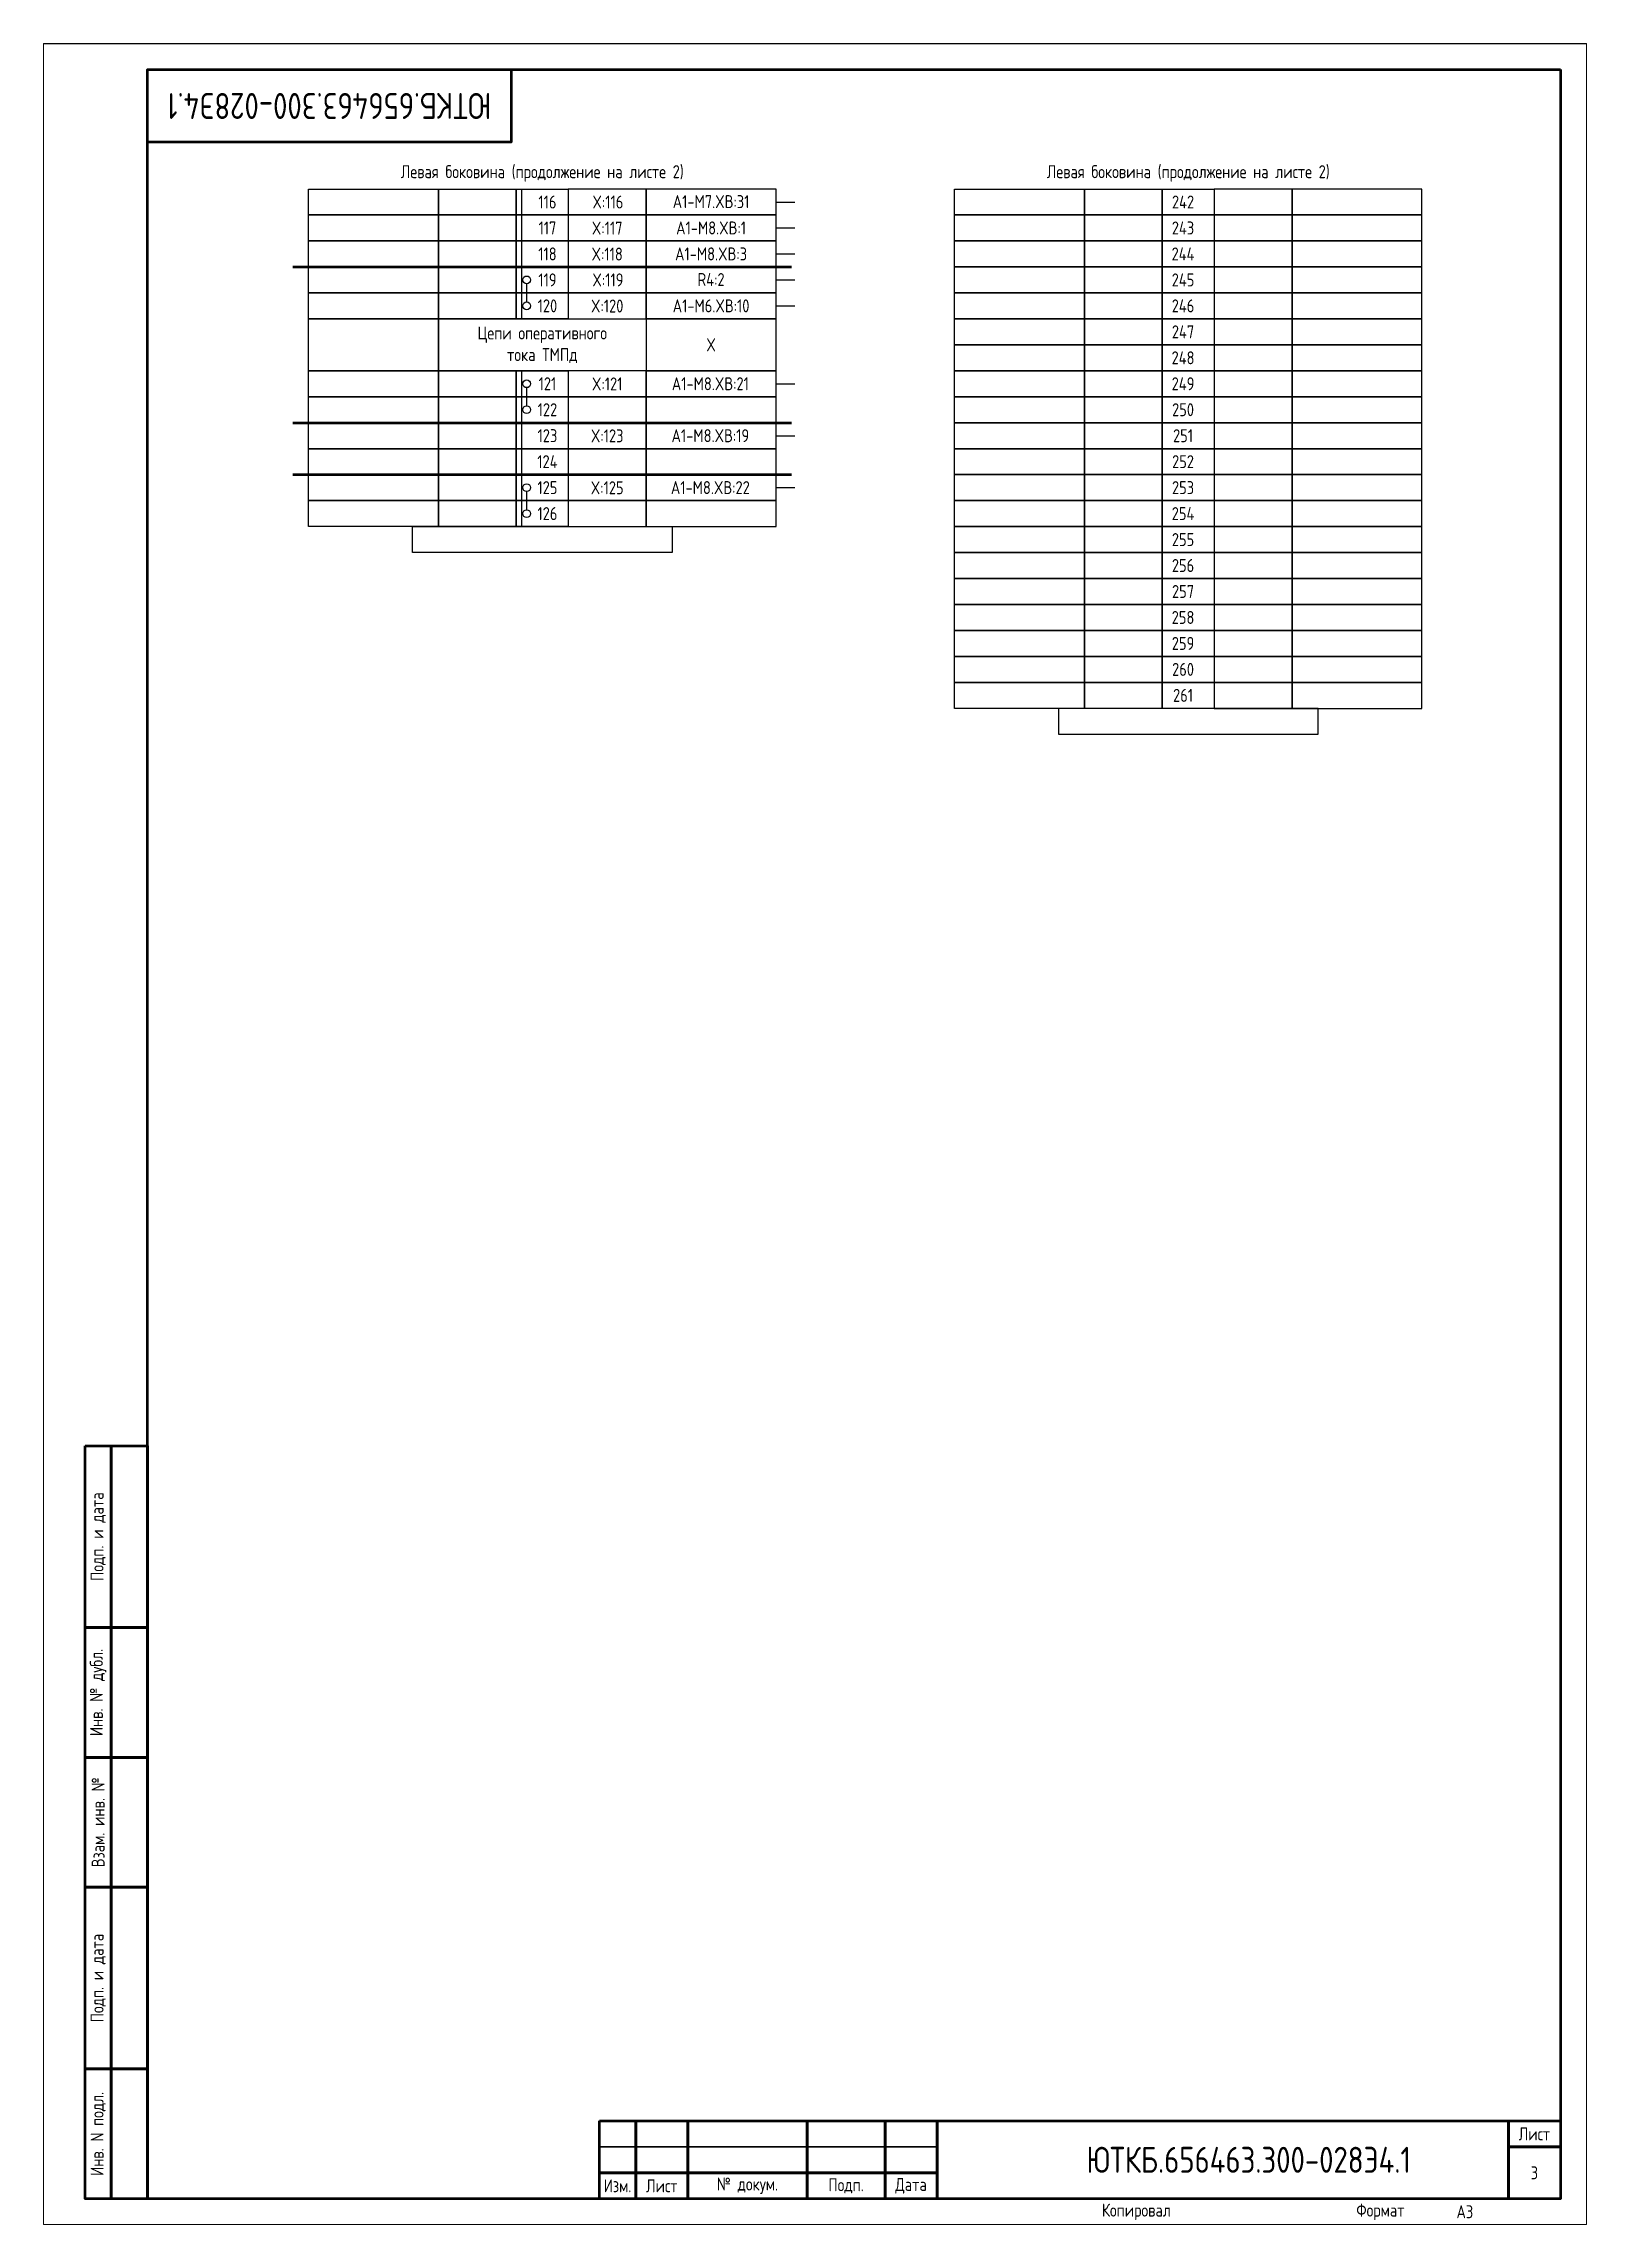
# Paper-space layout 'Э4.1_3' of a CAD drawing. Header units: millimetres, sheet in inches. Extents: x 229 to 245.7, y 96.7 to 120.3.
# The model-space entities are those that its viewports show. They can reach past a viewport. Long polylines and large blocks are cut down to what shows.
import ezdxf

# ---------------------------------------------------------------- set-up
doc = ezdxf.new("R2010")
doc.units = ezdxf.units.MM
doc.styles.add('Gost_type_A', font='GOST_A.TTF')

# ---------------------------------------------------------------- blocks, each defined once
blk = doc.blocks.new('Штамп левый нижний')
at = {"lineweight": 50}
for points in [[(-12, 145), (-7, 145), (-7, 110), (-12, 110)], [(-7, 145), (0, 145), (0, 110), (-7, 110)], [(-12, 110), (-7, 110), (-7, 85), (-12, 85)], [(-7, 110), (0, 110), (0, 85), (-7, 85)], [(-12, 85), (-7, 85), (-7, 60), (-12, 60)], [(-7, 85), (0, 85), (0, 60), (-7, 60)], [(-12, 60), (-7, 60), (-7, 25), (-12, 25)], [(-7, 60), (0, 60), (0, 25), (-7, 25)], [(-12, 25), (-7, 25), (-7, 0), (-12, 0)], [(-7, 25), (0, 25), (0, 0), (-7, 0)]]:
    blk.add_lwpolyline(points, close=True, dxfattribs=at)
at = {"char_height": 2.5, "attachment_point": 5, "rotation": 90, "style": 'Gost_type_A'}
for s, insert, width in [('Подп. и дата', (-9.5, 127.5), 35), ('Инв. № дубл.', (-9.5, 97.5), 25), ('Взам. инв. №', (-9.5, 72.5), 25), ('Подп. и дата', (-9.5, 42.5), 35), ('Инв. N подл.', (-9.5, 12.5), 25)]:
    blk.add_mtext(s, dxfattribs=dict(at, insert=insert, width=width))
blk = doc.blocks.new('Штамп угловой верхний')
at = {"lineweight": 50}
blk.add_lwpolyline([(0, 0), (70, 0), (70, -14), (0, -14)], close=True, dxfattribs=at)
blk = doc.blocks.new('Штамп малый нижний')
at = {"lineweight": 50}
for points in [[(-185, 15), (-178, 15), (-178, 5), (-185, 5)], [(-178, 15), (-168, 15), (-168, 5), (-178, 5)], [(-168, 15), (-145, 15), (-145, 5), (-168, 5)], [(-145, 15), (-130, 15), (-130, 5), (-145, 5)], [(-130, 15), (-120, 15), (-120, 5), (-130, 5)], [(-120, 15), (-10, 15), (-10, 0), (-120, 0)], [(-10, 15), (0, 15), (0, 10), (-10, 10)], [(-10, 10), (0, 10), (0, 0), (-10, 0)], [(-185, 5), (-178, 5), (-178, 0), (-185, 0)], [(-178, 5), (-168, 5), (-168, 0), (-178, 0)], [(-168, 5), (-145, 5), (-145, 0), (-168, 0)], [(-145, 5), (-130, 5), (-130, 0), (-145, 0)], [(-130, 5), (-120, 5), (-120, 0), (-130, 0)]]:
    blk.add_lwpolyline(points, close=True, dxfattribs=at)
for points in [[(-185, 15), (-178, 15), (-178, 10), (-185, 10)], [(-178, 15), (-168, 15), (-168, 10), (-178, 10)], [(-168, 15), (-145, 15), (-145, 10), (-168, 10)], [(-145, 15), (-130, 15), (-130, 10), (-145, 10)], [(-130, 15), (-120, 15), (-120, 10), (-130, 10)], [(-185, 10), (-178, 10), (-178, 5), (-185, 5)], [(-178, 10), (-168, 10), (-168, 5), (-178, 5)], [(-168, 10), (-145, 10), (-145, 5), (-168, 5)], [(-145, 10), (-130, 10), (-130, 5), (-145, 5)], [(-130, 10), (-120, 10), (-120, 5), (-130, 5)]]:
    blk.add_lwpolyline(points, close=True)
at = {"char_height": 2.5, "style": 'Gost_type_A'}
for s, insert, width, attachment_point in [('Лист', (-5, 12.5), 10, 5), ('Изм.', (-181.5, 2.5), 7, 5), ('Лист', (-173, 2.5), 10, 5), ('№ докум.', (-156.5, 2.5), 23, 5), ('Подп.', (-137.5, 2.5), 15, 5), ('Дата', (-125, 2.5), 10, 5), ('Копировал', (-75, -2.53), 13.1202, 6), ('Формат', (-30, -2.53), 13.1202, 6)]:
    blk.add_mtext(s, dxfattribs=dict(at, insert=insert, width=width, attachment_point=attachment_point))

msp = doc.modelspace()

# ---------------------------------------------------------------- linework, layer by layer
for p, q in [((3675, 389.5), (3678.62, 389.5)), ((3675, 384.5), (3678.62, 384.5)), ((3675, 379.5), (3678.62, 379.5)), ((3675, 374.5), (3678.62, 374.5)), ((3675, 369.5), (3678.62, 369.5)), ((3675, 369.5), (3678.62, 369.5)), ((3675, 354.5), (3678.62, 354.5)), ((3675, 344.5), (3678.62, 344.5)), ((3675, 334.5), (3678.62, 334.5))]:
    msp.add_line(p, q)
at = {"lineweight": 50}
for p, q in [((3582, 377), (3678, 377)), ((3582, 347), (3678, 347)), ((3582, 337), (3678, 337))]:
    msp.add_line(p, q, dxfattribs=at)
at = {"color": 7, "lineweight": -2}
for p, q in [((3627, 370.25), (3627, 373.75)), ((3627, 350.25), (3627, 353.75)), ((3627, 330.25), (3627, 333.75))]:
    msp.add_line(p, q, dxfattribs=at)
for points in [[(3534, 420), (3534, 0), (3237, 0), (3237, 420)], [(3831, 420), (3831, 0), (3534, 0), (3534, 420)], [(3585, 392), (3610, 392), (3610, 387), (3585, 387)], [(3610, 392), (3625, 392), (3625, 387), (3610, 387)], [(3625, 392), (3635, 392), (3635, 387), (3625, 387)], [(3650, 392), (3635, 392), (3635, 387), (3650, 387)], [(3675, 392), (3650, 392), (3650, 387), (3675, 387)], [(3709.36, 392), (3734.36, 392), (3734.36, 387), (3709.36, 387)], [(3734.36, 392), (3749.36, 392), (3749.36, 387), (3734.36, 387)], [(3749.36, 392), (3759.36, 392), (3759.36, 387), (3749.36, 387)], [(3774.36, 392), (3759.36, 392), (3759.36, 387), (3774.36, 387)], [(3799.36, 392), (3774.36, 392), (3774.36, 387), (3799.36, 387)], [(3585, 387), (3610, 387), (3610, 382), (3585, 382)], [(3610, 387), (3625, 387), (3625, 382), (3610, 382)], [(3625, 387), (3635, 387), (3635, 382), (3625, 382)], [(3650, 387), (3635, 387), (3635, 382), (3650, 382)], [(3675, 387), (3650, 387), (3650, 382), (3675, 382)], [(3709.36, 387), (3734.36, 387), (3734.36, 382), (3709.36, 382)], [(3734.36, 387), (3749.36, 387), (3749.36, 382), (3734.36, 382)], [(3749.36, 387), (3759.36, 387), (3759.36, 382), (3749.36, 382)], [(3774.36, 387), (3759.36, 387), (3759.36, 382), (3774.36, 382)], [(3799.36, 387), (3774.36, 387), (3774.36, 382), (3799.36, 382)], [(3585, 382), (3610, 382), (3610, 377), (3585, 377)], [(3610, 382), (3625, 382), (3625, 377), (3610, 377)], [(3625, 382), (3635, 382), (3635, 377), (3625, 377)], [(3650, 382), (3635, 382), (3635, 377), (3650, 377)], [(3675, 382), (3650, 382), (3650, 377), (3675, 377)], [(3709.36, 382), (3734.36, 382), (3734.36, 377), (3709.36, 377)], [(3734.36, 382), (3749.36, 382), (3749.36, 377), (3734.36, 377)], [(3749.36, 382), (3759.36, 382), (3759.36, 377), (3749.36, 377)], [(3774.36, 382), (3759.36, 382), (3759.36, 377), (3774.36, 377)], [(3799.36, 382), (3774.36, 382), (3774.36, 377), (3799.36, 377)], [(3585, 377), (3610, 377), (3610, 372), (3585, 372)], [(3585, 377), (3610, 377), (3610, 367), (3585, 367)], [(3610, 377), (3625, 377), (3625, 372), (3610, 372)], [(3625, 377), (3635, 377), (3635, 372), (3625, 372)], [(3650, 377), (3635, 377), (3635, 372), (3650, 372)], [(3675, 377), (3650, 377), (3650, 372), (3675, 372)], [(3709.36, 377), (3734.36, 377), (3734.36, 372), (3709.36, 372)], [(3734.36, 377), (3749.36, 377), (3749.36, 372), (3734.36, 372)], [(3749.36, 377), (3759.36, 377), (3759.36, 372), (3749.36, 372)], [(3774.36, 377), (3759.36, 377), (3759.36, 372), (3774.36, 372)], [(3799.36, 377), (3774.36, 377), (3774.36, 372), (3799.36, 372)], [(3585, 372), (3610, 372), (3610, 367), (3585, 367)], [(3610, 372), (3625, 372), (3625, 367), (3610, 367)], [(3625, 372), (3635, 372), (3635, 367), (3625, 367)], [(3650, 372), (3635, 372), (3635, 367), (3650, 367)], [(3675, 372), (3650, 372), (3650, 367), (3675, 367)], [(3709.36, 372), (3734.36, 372), (3734.36, 367), (3709.36, 367)], [(3734.36, 372), (3749.36, 372), (3749.36, 367), (3734.36, 367)], [(3749.36, 372), (3759.36, 372), (3759.36, 367), (3749.36, 367)], [(3774.36, 372), (3759.36, 372), (3759.36, 367), (3774.36, 367)], [(3799.36, 372), (3774.36, 372), (3774.36, 367), (3799.36, 367)], [(3585, 367), (3610, 367), (3610, 357), (3585, 357)], [(3610, 367), (3650, 367), (3650, 357), (3610, 357)], [(3675, 367), (3650, 367), (3650, 357), (3675, 357)], [(3709.36, 367), (3734.36, 367), (3734.36, 362), (3709.36, 362)], [(3734.36, 367), (3749.36, 367), (3749.36, 362), (3734.36, 362)], [(3749.36, 367), (3759.36, 367), (3759.36, 362), (3749.36, 362)], [(3774.36, 367), (3759.36, 367), (3759.36, 362), (3774.36, 362)], [(3799.36, 367), (3774.36, 367), (3774.36, 362), (3799.36, 362)], [(3709.36, 362), (3734.36, 362), (3734.36, 357), (3709.36, 357)], [(3734.36, 362), (3749.36, 362), (3749.36, 357), (3734.36, 357)], [(3749.36, 362), (3759.36, 362), (3759.36, 357), (3749.36, 357)], [(3774.36, 362), (3759.36, 362), (3759.36, 357), (3774.36, 357)], [(3799.36, 362), (3774.36, 362), (3774.36, 357), (3799.36, 357)], [(3585, 357), (3610, 357), (3610, 352), (3585, 352)], [(3610, 357), (3625, 357), (3625, 352), (3610, 352)], [(3625, 357), (3635, 357), (3635, 352), (3625, 352)], [(3650, 357), (3635, 357), (3635, 352), (3650, 352)], [(3675, 357), (3650, 357), (3650, 352), (3675, 352)], [(3709.36, 357), (3734.36, 357), (3734.36, 352), (3709.36, 352)], [(3734.36, 357), (3749.36, 357), (3749.36, 352), (3734.36, 352)], [(3749.36, 357), (3759.36, 357), (3759.36, 352), (3749.36, 352)], [(3774.36, 357), (3759.36, 357), (3759.36, 352), (3774.36, 352)], [(3799.36, 357), (3774.36, 357), (3774.36, 352), (3799.36, 352)], [(3585, 352), (3610, 352), (3610, 347), (3585, 347)], [(3610, 352), (3625, 352), (3625, 347), (3610, 347)], [(3625, 352), (3635, 352), (3635, 347), (3625, 347)], [(3650, 352), (3635, 352), (3635, 347), (3650, 347)], [(3675, 352), (3650, 352), (3650, 347), (3675, 347)], [(3709.36, 352), (3734.36, 352), (3734.36, 347), (3709.36, 347)], [(3734.36, 352), (3749.36, 352), (3749.36, 347), (3734.36, 347)], [(3749.36, 352), (3759.36, 352), (3759.36, 347), (3749.36, 347)], [(3774.36, 352), (3759.36, 352), (3759.36, 347), (3774.36, 347)], [(3799.36, 352), (3774.36, 352), (3774.36, 347), (3799.36, 347)], [(3585, 347), (3610, 347), (3610, 342), (3585, 342)], [(3610, 347), (3625, 347), (3625, 342), (3610, 342)], [(3625, 347), (3635, 347), (3635, 342), (3625, 342)], [(3650, 347), (3635, 347), (3635, 342), (3650, 342)], [(3675, 347), (3650, 347), (3650, 342), (3675, 342)], [(3709.36, 347), (3734.36, 347), (3734.36, 342), (3709.36, 342)], [(3734.36, 347), (3749.36, 347), (3749.36, 342), (3734.36, 342)], [(3749.36, 347), (3759.36, 347), (3759.36, 342), (3749.36, 342)], [(3774.36, 347), (3759.36, 347), (3759.36, 342), (3774.36, 342)], [(3799.36, 347), (3774.36, 347), (3774.36, 342), (3799.36, 342)], [(3585, 342), (3610, 342), (3610, 337), (3585, 337)], [(3610, 342), (3625, 342), (3625, 337), (3610, 337)], [(3625, 342), (3635, 342), (3635, 337), (3625, 337)], [(3650, 342), (3635, 342), (3635, 337), (3650, 337)], [(3675, 342), (3650, 342), (3650, 337), (3675, 337)], [(3709.36, 342), (3734.36, 342), (3734.36, 337), (3709.36, 337)], [(3734.36, 342), (3749.36, 342), (3749.36, 337), (3734.36, 337)], [(3749.36, 342), (3759.36, 342), (3759.36, 337), (3749.36, 337)], [(3774.36, 342), (3759.36, 342), (3759.36, 337), (3774.36, 337)], [(3799.36, 342), (3774.36, 342), (3774.36, 337), (3799.36, 337)], [(3585, 337), (3610, 337), (3610, 332), (3585, 332)], [(3610, 337), (3625, 337), (3625, 332), (3610, 332)], [(3625, 337), (3635, 337), (3635, 332), (3625, 332)], [(3650, 337), (3635, 337), (3635, 332), (3650, 332)], [(3675, 337), (3650, 337), (3650, 332), (3675, 332)], [(3709.36, 337), (3734.36, 337), (3734.36, 332), (3709.36, 332)], [(3734.36, 337), (3749.36, 337), (3749.36, 332), (3734.36, 332)], [(3749.36, 337), (3759.36, 337), (3759.36, 332), (3749.36, 332)], [(3774.36, 337), (3759.36, 337), (3759.36, 332), (3774.36, 332)], [(3799.36, 337), (3774.36, 337), (3774.36, 332), (3799.36, 332)], [(3585, 332), (3610, 332), (3610, 327), (3585, 327)], [(3610, 332), (3625, 332), (3625, 327), (3610, 327)], [(3625, 332), (3635, 332), (3635, 327), (3625, 327)], [(3650, 332), (3635, 332), (3635, 327), (3650, 327)], [(3675, 332), (3650, 332), (3650, 327), (3675, 327)], [(3709.36, 332), (3734.36, 332), (3734.36, 327), (3709.36, 327)], [(3734.36, 332), (3749.36, 332), (3749.36, 327), (3734.36, 327)], [(3749.36, 332), (3759.36, 332), (3759.36, 327), (3749.36, 327)], [(3774.36, 332), (3759.36, 332), (3759.36, 327), (3774.36, 327)], [(3799.36, 332), (3774.36, 332), (3774.36, 327), (3799.36, 327)], [(3605, 327), (3655, 327), (3655, 322), (3605, 322)], [(3709.36, 327), (3734.36, 327), (3734.36, 322), (3709.36, 322)], [(3734.36, 327), (3749.36, 327), (3749.36, 322), (3734.36, 322)], [(3749.36, 327), (3759.36, 327), (3759.36, 322), (3749.36, 322)], [(3774.36, 327), (3759.36, 327), (3759.36, 322), (3774.36, 322)], [(3799.36, 327), (3774.36, 327), (3774.36, 322), (3799.36, 322)], [(3709.36, 322), (3734.36, 322), (3734.36, 317), (3709.36, 317)], [(3734.36, 322), (3749.36, 322), (3749.36, 317), (3734.36, 317)], [(3749.36, 322), (3759.36, 322), (3759.36, 317), (3749.36, 317)], [(3774.36, 322), (3759.36, 322), (3759.36, 317), (3774.36, 317)], [(3799.36, 322), (3774.36, 322), (3774.36, 317), (3799.36, 317)], [(3709.36, 317), (3734.36, 317), (3734.36, 312), (3709.36, 312)], [(3734.36, 317), (3749.36, 317), (3749.36, 312), (3734.36, 312)], [(3749.36, 317), (3759.36, 317), (3759.36, 312), (3749.36, 312)], [(3774.36, 317), (3759.36, 317), (3759.36, 312), (3774.36, 312)], [(3799.36, 317), (3774.36, 317), (3774.36, 312), (3799.36, 312)], [(3709.36, 312), (3734.36, 312), (3734.36, 307), (3709.36, 307)], [(3734.36, 312), (3749.36, 312), (3749.36, 307), (3734.36, 307)], [(3749.36, 312), (3759.36, 312), (3759.36, 307), (3749.36, 307)], [(3774.36, 312), (3759.36, 312), (3759.36, 307), (3774.36, 307)], [(3799.36, 312), (3774.36, 312), (3774.36, 307), (3799.36, 307)], [(3709.36, 307), (3734.36, 307), (3734.36, 302), (3709.36, 302)], [(3734.36, 307), (3749.36, 307), (3749.36, 302), (3734.36, 302)], [(3749.36, 307), (3759.36, 307), (3759.36, 302), (3749.36, 302)], [(3774.36, 307), (3759.36, 307), (3759.36, 302), (3774.36, 302)], [(3799.36, 307), (3774.36, 307), (3774.36, 302), (3799.36, 302)], [(3709.36, 302), (3734.36, 302), (3734.36, 297), (3709.36, 297)], [(3734.36, 302), (3749.36, 302), (3749.36, 297), (3734.36, 297)], [(3749.36, 302), (3759.36, 302), (3759.36, 297), (3749.36, 297)], [(3774.36, 302), (3759.36, 302), (3759.36, 297), (3774.36, 297)], [(3799.36, 302), (3774.36, 302), (3774.36, 297), (3799.36, 297)], [(3709.36, 297), (3734.36, 297), (3734.36, 292), (3709.36, 292)], [(3734.36, 297), (3749.36, 297), (3749.36, 292), (3734.36, 292)], [(3749.36, 297), (3759.36, 297), (3759.36, 292), (3749.36, 292)], [(3774.36, 297), (3759.36, 297), (3759.36, 292), (3774.36, 292)], [(3799.36, 297), (3774.36, 297), (3774.36, 292), (3799.36, 292)], [(3779.36, 292), (3729.36, 292), (3729.36, 287), (3779.36, 287)]]:
    msp.add_lwpolyline(points, close=True)
at = {"lineweight": 50}
msp.add_lwpolyline([(3826, 415), (3826, 5), (3554, 5), (3554, 415)], close=True, dxfattribs=at)
for points in [[(3625, 367), (3625, 392), (3626, 392), (3626, 367)], [(3625, 327), (3625, 357), (3626, 357), (3626, 327)]]:
    msp.add_lwpolyline(points)
at = {"color": 7, "lineweight": -2}
for centre in [(3627, 374.5), (3627, 374.5), (3627, 374.5), (3627, 369.5), (3627, 354.5), (3627, 349.5), (3627, 349.5), (3627, 334.5), (3627, 329.5), (3627, 329.5)]:
    msp.add_circle(centre, 0.75, dxfattribs=at)

# ---------------------------------------------------------------- block references
for name, p in [('Штамп угловой верхний', (3554, 415)), ('Штамп малый нижний', (3826, 5))]:
    msp.add_blockref(name, p)
at = {"color": 1}
msp.add_blockref('Штамп левый нижний', (3554, 5), dxfattribs=at)

# ---------------------------------------------------------------- texts
at = {"insert": (3589, 408), "char_height": 5, "width": 70, "attachment_point": 5, "rotation": 180, "style": 'Gost_type_A'}
msp.add_mtext('ЮТКБ.656463.300-028Э4.1', dxfattribs=at)
at = {"style": 'Gost_type_A'}
for s, insert, char_height, width, attachment_point in [('Левая боковина (продолжение на листе 2)', (3630, 395), 2.5, 90, 5), ('Левая боковина (продолжение на листе 2)', (3754.36, 395), 2.5, 90, 5), ('A1-М7.XВ:31', (3662.5, 389.57), 2.5, 25, 5), ('A1-М8.XВ:1', (3662.5, 384.5), 2.5, 25, 5), ('A1-М8.XВ:3', (3662.5, 379.5), 2.5, 25, 5), ('R4:2', (3662.5, 374.57), 2.5, 25, 5), ('A1-М6.XВ:10', (3662.5, 369.5), 2.5, 25, 5), ('Цепи оперативного \\Pтока ТМПд', (3630, 362), 2.5, 40, 5), ('X', (3662.5, 362), 2.5, 25, 5), ('A1-М8.XВ:21', (3662.36, 354.5), 2.5, 24.7262, 5), ('A1-М8.XВ:19', (3662.36, 344.5), 2.5, 24.7262, 5), ('A1-М8.XВ:22', (3662.36, 334.5), 2.5, 24.7262, 5), ('ЮТКБ.656463.300-028Э4.1', (3766, 12.5), 5, 120, 5), ('3', (3821, 10), 2.5, 10, 5), ('A3', (3806, 2.5), 2.5, 20, 4), ('A3', (3806, 2.5), 2.5, 20, 4)]:
    msp.add_mtext(s, dxfattribs=dict(at, insert=insert, char_height=char_height, width=width, attachment_point=attachment_point))
at = {"ltscale": 10, "char_height": 2.5, "attachment_point": 5, "style": 'Gost_type_A'}
for s, insert, width in [('116', (3631, 389.5), 8), ('X:116', (3642.64, 389.5), 15.2738), ('242', (3753.36, 389.5), 8), ('117', (3631, 384.5), 8), ('X:117', (3642.5, 384.47), 15), ('243', (3753.36, 384.5), 8), ('118', (3631, 379.5), 8), ('X:118', (3642.5, 379.47), 15), ('244', (3753.36, 379.5), 8), ('119', (3631, 374.5), 8), ('X:119', (3642.64, 374.5), 15.2738), ('245', (3753.36, 374.5), 8), ('120', (3631, 369.5), 8), ('X:120', (3642.5, 369.47), 15), ('246', (3753.36, 369.5), 8), ('247', (3753.36, 364.5), 8), ('248', (3753.36, 359.5), 8), ('121', (3631, 354.5), 8), ('X:121', (3642.5, 354.47), 15), ('249', (3753.36, 354.5), 8), ('122', (3631, 349.5), 8), ('250', (3753.36, 349.5), 8), ('123', (3631, 344.5), 8), ('X:123', (3642.5, 344.47), 15), ('251', (3753.36, 344.5), 8), ('124', (3631, 339.5), 8), ('252', (3753.36, 339.5), 8), ('125', (3631, 334.5), 8), ('X:125', (3642.5, 334.47), 15), ('253', (3753.36, 334.5), 8), ('126', (3631, 329.5), 8), ('254', (3753.36, 329.5), 8), ('255', (3753.36, 324.5), 8), ('256', (3753.36, 319.5), 8), ('257', (3753.36, 314.5), 8), ('258', (3753.36, 309.5), 8), ('259', (3753.36, 304.5), 8), ('260', (3753.36, 299.5), 8), ('261', (3753.36, 294.5), 8)]:
    msp.add_mtext(s, dxfattribs=dict(at, insert=insert, width=width))

psp = doc.layouts.new('Э4.1_3')

# ---------------------------------------------------------------- viewports
at = {"layer": '0'}
psp.add_viewport(center=(237.386, 108.464), size=(16.681, 23.5854), view_center_point=(3682.5, 210.035), view_height=419.9303, dxfattribs=at)

doc.saveas('drawing.dxf')
